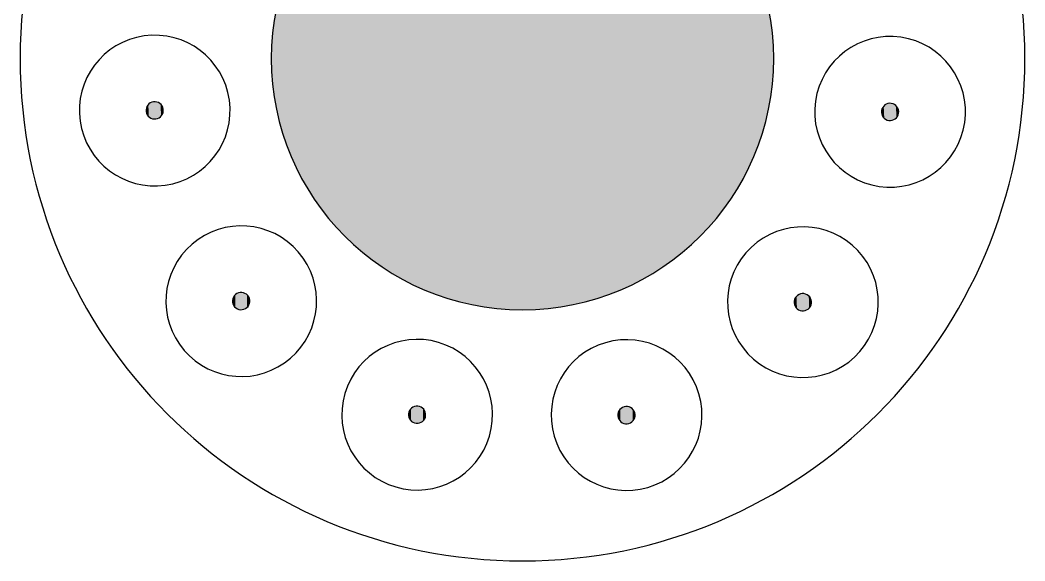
# Model space of a CAD drawing. Extents: x 80.5 to 120.5, y -95 to -55.
# Drawn here: x 80.49 to 120.49, y -95.03 to -73.5 of the extents above; entities that cross this region are included whole.
import ezdxf

# ---------------------------------------------------------------- set-up
doc = ezdxf.new("R2010")
doc.units = 0
doc.layers.add('LAYER_1', color=7, linetype='CONTINUOUS')

# ---------------------------------------------------------------- blocks, each defined once
blk = doc.blocks.new('*U1')
at = {"layer": 'LAYER_1', "color": 250}
for points in [[(99.472, -84.981), (98.479, -65.235), (99.472, -65.084)], [(100.495, -85.032), (99.472, -65.084), (100.495, -65.032)], [(99.472, -84.981), (99.472, -65.084), (100.495, -85.032)], [(100.495, -85.032), (100.495, -65.032), (101.517, -84.981)], [(101.517, -84.981), (100.495, -65.032), (101.517, -65.084)], [(101.517, -84.981), (101.517, -65.084), (102.51, -84.829)], [(102.51, -84.829), (101.517, -65.084), (102.51, -65.235)], [(97.521, -84.583), (96.602, -65.818), (97.521, -65.482)], [(98.479, -84.829), (97.521, -65.482), (98.479, -65.235)], [(97.521, -84.583), (97.521, -65.482), (98.479, -84.829)], [(98.479, -84.829), (98.479, -65.235), (99.472, -84.981)], [(102.51, -84.829), (102.51, -65.235), (103.469, -84.583)], [(103.469, -84.583), (102.51, -65.235), (103.469, -65.482)], [(103.469, -84.583), (103.469, -65.482), (104.387, -84.246)], [(104.387, -84.246), (103.469, -65.482), (104.387, -65.818)], [(96.602, -84.246), (95.728, -66.239), (96.602, -65.818)], [(96.602, -84.246), (96.602, -65.818), (97.521, -84.583)], [(104.387, -84.246), (104.387, -65.818), (105.261, -83.825)], [(105.261, -83.825), (104.387, -65.818), (105.261, -66.239)], [(95.728, -83.825), (94.904, -66.74), (95.728, -66.239)], [(95.728, -83.825), (95.728, -66.239), (96.602, -84.246)], [(105.261, -83.825), (105.261, -66.239), (106.086, -83.324)], [(106.086, -83.324), (105.261, -66.239), (106.086, -66.74)], [(94.904, -83.324), (94.134, -67.316), (94.904, -66.74)], [(94.904, -83.324), (94.904, -66.74), (95.728, -83.825)], [(106.086, -83.324), (106.086, -66.74), (106.856, -82.749)], [(106.856, -82.749), (106.086, -66.74), (106.856, -67.316)], [(94.134, -82.749), (93.424, -67.961), (94.134, -67.316)], [(94.134, -82.749), (94.134, -67.316), (94.904, -83.324)], [(106.856, -82.749), (106.856, -67.316), (107.566, -82.103)], [(107.566, -82.103), (106.856, -67.316), (107.566, -67.961)], [(93.424, -82.103), (92.778, -68.671), (93.424, -67.961)], [(93.424, -82.103), (93.424, -67.961), (94.134, -82.749)], [(107.566, -82.103), (107.566, -67.961), (108.211, -81.393)], [(108.211, -81.393), (107.566, -67.961), (108.211, -68.671)], [(92.778, -81.393), (92.203, -69.441), (92.778, -68.671)], [(92.778, -81.393), (92.778, -68.671), (93.424, -82.103)], [(108.211, -81.393), (108.211, -68.671), (108.787, -80.623)], [(108.787, -80.623), (108.211, -68.671), (108.787, -69.441)], [(92.203, -80.623), (91.702, -70.266), (92.203, -69.441)], [(92.203, -80.623), (92.203, -69.441), (92.778, -81.393)], [(108.787, -80.623), (108.787, -69.441), (109.288, -79.799)], [(109.288, -79.799), (108.787, -69.441), (109.288, -70.266)], [(91.702, -79.799), (91.281, -71.14), (91.702, -70.266)], [(91.702, -79.799), (91.702, -70.266), (92.203, -80.623)], [(109.288, -79.799), (109.288, -70.266), (109.709, -78.925)], [(109.709, -78.925), (109.288, -70.266), (109.709, -71.14)], [(91.281, -78.925), (90.944, -72.059), (91.281, -71.14)], [(91.281, -78.925), (91.281, -71.14), (91.702, -79.799)], [(109.709, -78.925), (109.709, -71.14), (110.045, -78.006)], [(110.045, -78.006), (109.709, -71.14), (110.045, -72.059)], [(90.944, -78.006), (90.698, -73.017), (90.944, -72.059)], [(90.944, -78.006), (90.944, -72.059), (91.281, -78.925)], [(110.045, -78.006), (110.045, -72.059), (110.292, -77.048)], [(110.292, -77.048), (110.045, -72.059), (110.292, -73.017)], [(90.698, -77.048), (90.546, -74.01), (90.698, -73.017)], [(90.698, -77.048), (90.698, -73.017), (90.944, -78.006)], [(110.292, -77.048), (110.292, -73.017), (110.443, -76.055)], [(110.443, -76.055), (110.292, -73.017), (110.443, -74.01)], [(90.546, -76.055), (90.495, -75.032), (90.546, -74.01)], [(90.546, -76.055), (90.546, -74.01), (90.698, -77.048)], [(110.443, -76.055), (110.443, -74.01), (110.495, -75.032)]]:
    blk.add_solid(points, dxfattribs=at)
blk = doc.blocks.new('*U5')
at = {"layer": 'LAYER_1', "color": 250}
for points in [[(114.788, -77.201), (114.785, -77.136), (114.788, -77.104)], [(114.785, -77.173), (114.785, -77.139), (114.785, -77.136)], [(114.785, -77.173), (114.785, -77.136), (114.788, -77.201)], [(114.789, -77.207), (114.788, -77.104), (114.789, -77.1)], [(114.788, -77.201), (114.788, -77.104), (114.789, -77.207)], [(114.795, -77.236), (114.789, -77.1), (114.795, -77.069)], [(114.789, -77.207), (114.789, -77.1), (114.795, -77.236)], [(114.805, -77.269), (114.795, -77.067), (114.805, -77.036)], [(114.795, -77.24), (114.795, -77.069), (114.795, -77.067)], [(114.795, -77.24), (114.795, -77.067), (114.805, -77.269)], [(114.795, -77.236), (114.795, -77.069), (114.795, -77.24)], [(114.818, -77.301), (114.805, -77.034), (114.818, -77.005)], [(114.805, -77.272), (114.805, -77.036), (114.805, -77.034)], [(114.805, -77.272), (114.805, -77.034), (114.818, -77.301)], [(114.805, -77.269), (114.805, -77.036), (114.805, -77.272)], [(114.834, -77.33), (114.818, -77.004), (114.834, -76.975)], [(114.818, -77.302), (114.818, -77.005), (114.818, -77.004)], [(114.818, -77.302), (114.818, -77.004), (114.834, -77.33)], [(114.818, -77.301), (114.818, -77.005), (114.818, -77.302)], [(114.852, -77.358), (114.834, -76.975), (114.852, -76.947)], [(114.834, -77.33), (114.834, -76.975), (114.834, -77.331)], [(114.834, -77.331), (114.834, -76.975), (114.834, -76.975)], [(114.834, -77.331), (114.834, -76.975), (114.852, -77.358)], [(114.852, -77.358), (114.852, -76.947), (114.853, -77.358)], [(114.853, -77.358), (114.852, -76.947), (114.853, -76.947)], [(114.874, -77.384), (114.853, -76.947), (114.874, -76.922)], [(114.853, -77.358), (114.853, -76.947), (114.874, -77.384)], [(114.897, -77.407), (114.874, -76.922), (114.897, -76.899)], [(114.874, -77.384), (114.874, -76.922), (114.874, -77.384)], [(114.874, -77.384), (114.874, -76.922), (114.874, -76.922)], [(114.874, -77.384), (114.874, -76.922), (114.897, -77.407)], [(114.922, -77.428), (114.897, -76.899), (114.922, -76.878)], [(114.897, -77.407), (114.897, -76.899), (114.897, -77.407)], [(114.897, -77.407), (114.897, -76.899), (114.897, -76.899)], [(114.897, -77.407), (114.897, -76.899), (114.922, -77.428)], [(114.922, -77.428), (114.922, -76.878), (114.923, -77.428)], [(114.923, -77.428), (114.922, -76.878), (114.923, -76.878)], [(114.95, -77.447), (114.923, -76.878), (114.95, -76.859)], [(114.923, -77.428), (114.923, -76.878), (114.95, -77.447)], [(114.979, -77.462), (114.95, -76.859), (114.979, -76.843)], [(114.95, -77.447), (114.95, -76.859), (114.95, -77.447)], [(114.95, -77.447), (114.95, -76.859), (114.95, -76.859)], [(114.95, -77.447), (114.95, -76.859), (114.979, -77.462)], [(114.979, -77.462), (114.979, -76.843), (114.98, -77.463)], [(114.98, -77.463), (114.979, -76.843), (114.98, -76.843)], [(115.009, -77.475), (114.98, -76.843), (115.009, -76.83)], [(114.98, -77.463), (114.98, -76.843), (115.009, -77.475)], [(115.009, -77.475), (115.009, -76.83), (115.011, -77.476)], [(115.011, -77.476), (115.009, -76.83), (115.011, -76.83)], [(115.041, -77.485), (115.011, -76.83), (115.041, -76.82)], [(115.011, -77.476), (115.011, -76.83), (115.041, -77.485)], [(115.041, -77.485), (115.041, -76.82), (115.044, -77.486)], [(115.044, -77.486), (115.041, -76.82), (115.044, -76.82)], [(115.074, -77.492), (115.044, -76.82), (115.074, -76.814)], [(115.044, -77.486), (115.044, -76.82), (115.074, -77.492)], [(115.079, -77.493), (115.074, -76.814), (115.079, -76.813)], [(115.074, -77.492), (115.074, -76.814), (115.079, -77.493)], [(115.108, -77.495), (115.079, -76.813), (115.108, -76.81)], [(115.079, -77.493), (115.079, -76.813), (115.108, -77.495)], [(115.108, -77.495), (115.108, -76.81), (115.114, -77.496)], [(115.114, -77.496), (115.108, -76.81), (115.114, -76.81)], [(115.114, -77.496), (115.114, -76.81), (115.142, -77.496)], [(115.142, -77.496), (115.114, -76.81), (115.142, -76.81)], [(115.142, -77.496), (115.142, -76.81), (115.148, -77.496)], [(115.148, -77.496), (115.142, -76.81), (115.148, -76.81)], [(115.148, -77.496), (115.148, -76.81), (115.177, -77.493)], [(115.177, -77.493), (115.148, -76.81), (115.177, -76.813)], [(115.177, -77.493), (115.177, -76.813), (115.182, -77.492)], [(115.182, -77.492), (115.177, -76.813), (115.182, -76.814)], [(115.182, -77.492), (115.182, -76.814), (115.212, -77.486)], [(115.212, -77.486), (115.182, -76.814), (115.212, -76.82)], [(115.212, -77.486), (115.212, -76.82), (115.215, -77.485)], [(115.215, -77.485), (115.212, -76.82), (115.215, -76.821)], [(115.215, -77.485), (115.215, -76.821), (115.245, -77.476)], [(115.245, -77.476), (115.215, -76.821), (115.245, -76.83)], [(115.245, -77.476), (115.245, -76.83), (115.247, -77.475)], [(115.247, -77.475), (115.245, -76.83), (115.247, -76.831)], [(115.247, -77.475), (115.247, -76.831), (115.276, -77.463)], [(115.276, -77.463), (115.247, -76.831), (115.276, -76.843)], [(115.276, -77.463), (115.276, -76.843), (115.277, -77.462)], [(115.277, -77.462), (115.276, -76.843), (115.277, -76.843)], [(115.277, -77.462), (115.277, -76.843), (115.306, -77.447)], [(115.306, -77.447), (115.277, -76.843), (115.306, -76.859)], [(115.306, -77.447), (115.306, -76.859), (115.306, -77.446)], [(115.306, -77.446), (115.306, -76.859), (115.306, -76.859)], [(115.306, -77.446), (115.306, -76.859), (115.333, -77.428)], [(115.333, -77.428), (115.306, -76.859), (115.333, -76.877)], [(115.333, -77.428), (115.333, -76.877), (115.333, -77.428)], [(115.333, -77.428), (115.333, -76.877), (115.333, -76.878)], [(115.333, -77.428), (115.333, -76.878), (115.359, -77.407)], [(115.359, -77.407), (115.333, -76.878), (115.359, -76.898)], [(115.359, -77.407), (115.359, -76.898), (115.359, -77.407)], [(115.359, -77.407), (115.359, -76.898), (115.359, -76.899)], [(115.359, -77.407), (115.359, -76.899), (115.382, -77.384)], [(115.382, -77.384), (115.359, -76.899), (115.382, -76.922)], [(115.382, -77.384), (115.382, -76.922), (115.382, -77.384)], [(115.382, -77.384), (115.382, -76.922), (115.382, -76.922)], [(115.382, -77.384), (115.382, -76.922), (115.403, -77.358)], [(115.403, -77.358), (115.382, -76.922), (115.403, -76.947)], [(115.403, -77.358), (115.403, -76.947), (115.403, -77.358)], [(115.403, -77.358), (115.403, -76.947), (115.403, -76.948)], [(115.403, -77.358), (115.403, -76.948), (115.422, -77.331)], [(115.422, -77.331), (115.403, -76.948), (115.422, -76.975)], [(115.422, -77.331), (115.422, -76.975), (115.422, -77.331)], [(115.422, -77.331), (115.422, -76.975), (115.422, -76.975)], [(115.422, -77.331), (115.422, -76.975), (115.437, -77.302)], [(115.437, -77.302), (115.422, -76.975), (115.437, -77.004)], [(115.437, -77.302), (115.437, -77.004), (115.438, -77.301)], [(115.438, -77.301), (115.437, -77.004), (115.438, -77.005)], [(115.438, -77.301), (115.438, -77.005), (115.45, -77.271)], [(115.45, -77.271), (115.438, -77.005), (115.45, -77.034)], [(115.45, -77.271), (115.45, -77.034), (115.451, -77.27)], [(115.451, -77.27), (115.45, -77.034), (115.451, -77.036)], [(115.451, -77.27), (115.451, -77.036), (115.46, -77.239)], [(115.46, -77.239), (115.451, -77.036), (115.46, -77.066)], [(115.46, -77.239), (115.46, -77.066), (115.461, -77.237)], [(115.461, -77.237), (115.46, -77.066), (115.461, -77.069)], [(115.461, -77.237), (115.461, -77.069), (115.467, -77.205)], [(115.467, -77.205), (115.461, -77.069), (115.467, -77.099)], [(115.467, -77.205), (115.467, -77.099), (115.468, -77.202)], [(115.468, -77.202), (115.467, -77.099), (115.468, -77.105)], [(115.468, -77.202), (115.468, -77.105), (115.471, -77.17)], [(115.471, -77.17), (115.468, -77.105), (115.471, -77.133)], [(115.471, -77.17), (115.471, -77.133), (115.471, -77.167)]]:
    blk.add_solid(points, dxfattribs=at)
blk = doc.blocks.new('*U6')
at = {"layer": 'LAYER_1', "color": 250}
for points in [[(111.566, -85.063), (111.548, -84.405), (111.566, -84.4)], [(111.58, -85.067), (111.566, -84.4), (111.58, -84.397)], [(111.566, -85.063), (111.566, -84.4), (111.58, -85.067)], [(111.598, -85.07), (111.58, -84.397), (111.598, -84.393)], [(111.58, -85.067), (111.58, -84.397), (111.598, -85.07)], [(111.613, -85.072), (111.598, -84.393), (111.613, -84.391)], [(111.598, -85.07), (111.598, -84.393), (111.613, -85.072)], [(111.631, -85.074), (111.613, -84.391), (111.631, -84.389)], [(111.613, -85.072), (111.613, -84.391), (111.631, -85.074)], [(111.631, -85.074), (111.631, -84.389), (111.646, -85.075)], [(111.646, -85.075), (111.631, -84.389), (111.646, -84.389)], [(111.664, -85.075), (111.646, -84.389), (111.664, -84.388)], [(111.646, -85.075), (111.646, -84.389), (111.664, -85.075)], [(111.664, -85.075), (111.664, -84.388), (111.679, -85.074)], [(111.679, -85.074), (111.664, -84.388), (111.679, -84.389)], [(111.679, -85.074), (111.679, -84.389), (111.697, -85.072)], [(111.697, -85.072), (111.679, -84.389), (111.697, -84.391)], [(111.697, -85.072), (111.697, -84.391), (111.712, -85.07)], [(111.712, -85.07), (111.697, -84.391), (111.712, -84.393)], [(111.712, -85.07), (111.712, -84.393), (111.729, -85.066)], [(111.729, -85.066), (111.712, -84.393), (111.729, -84.396)], [(111.729, -85.066), (111.729, -84.396), (111.744, -85.063)], [(111.744, -85.063), (111.729, -84.396), (111.744, -84.4)], [(111.314, -84.77), (111.312, -84.713), (111.314, -84.69)], [(111.312, -84.756), (111.312, -84.723), (111.312, -84.713)], [(111.312, -84.756), (111.312, -84.713), (111.314, -84.77)], [(111.316, -84.788), (111.314, -84.69), (111.316, -84.677)], [(111.314, -84.77), (111.314, -84.69), (111.316, -84.788)], [(111.32, -84.804), (111.316, -84.677), (111.32, -84.657)], [(111.316, -84.788), (111.316, -84.677), (111.32, -84.804)], [(111.323, -84.821), (111.32, -84.657), (111.323, -84.644)], [(111.32, -84.804), (111.32, -84.657), (111.323, -84.821)], [(111.328, -84.837), (111.323, -84.644), (111.328, -84.625)], [(111.323, -84.821), (111.323, -84.644), (111.328, -84.837)], [(111.333, -84.852), (111.328, -84.625), (111.333, -84.612)], [(111.328, -84.837), (111.328, -84.625), (111.333, -84.852)], [(111.34, -84.869), (111.333, -84.612), (111.34, -84.593)], [(111.333, -84.852), (111.333, -84.612), (111.34, -84.869)], [(111.346, -84.883), (111.34, -84.593), (111.346, -84.581)], [(111.34, -84.869), (111.34, -84.593), (111.346, -84.883)], [(111.355, -84.899), (111.346, -84.581), (111.355, -84.563)], [(111.346, -84.883), (111.346, -84.581), (111.355, -84.899)], [(111.363, -84.912), (111.355, -84.563), (111.363, -84.552)], [(111.355, -84.899), (111.355, -84.563), (111.363, -84.912)], [(111.374, -84.929), (111.363, -84.552), (111.374, -84.534)], [(111.363, -84.912), (111.363, -84.552), (111.374, -84.929)], [(111.382, -84.94), (111.374, -84.534), (111.382, -84.524)], [(111.374, -84.929), (111.374, -84.534), (111.382, -84.94)], [(111.396, -84.956), (111.382, -84.524), (111.396, -84.506)], [(111.382, -84.94), (111.382, -84.524), (111.396, -84.956)], [(111.404, -84.966), (111.396, -84.506), (111.404, -84.497)], [(111.396, -84.956), (111.396, -84.506), (111.404, -84.966)], [(111.42, -84.982), (111.404, -84.497), (111.42, -84.481)], [(111.404, -84.966), (111.404, -84.497), (111.42, -84.982)], [(111.43, -84.991), (111.42, -84.481), (111.43, -84.473)], [(111.42, -84.982), (111.42, -84.481), (111.43, -84.991)], [(111.446, -85.004), (111.43, -84.473), (111.446, -84.459)], [(111.43, -84.991), (111.43, -84.473), (111.446, -85.004)], [(111.457, -85.012), (111.446, -84.459), (111.457, -84.451)], [(111.446, -85.004), (111.446, -84.459), (111.457, -85.012)], [(111.474, -85.023), (111.457, -84.451), (111.474, -84.439)], [(111.457, -85.012), (111.457, -84.451), (111.474, -85.023)], [(111.486, -85.031), (111.474, -84.439), (111.486, -84.433)], [(111.474, -85.023), (111.474, -84.439), (111.486, -85.031)], [(111.504, -85.04), (111.486, -84.433), (111.504, -84.423)], [(111.486, -85.031), (111.486, -84.433), (111.504, -85.04)], [(111.517, -85.046), (111.504, -84.423), (111.517, -84.417)], [(111.504, -85.04), (111.504, -84.423), (111.517, -85.046)], [(111.534, -85.053), (111.517, -84.417), (111.534, -84.41)], [(111.517, -85.046), (111.517, -84.417), (111.534, -85.053)], [(111.548, -85.058), (111.534, -84.41), (111.548, -84.405)], [(111.534, -85.053), (111.534, -84.41), (111.548, -85.058)], [(111.548, -85.058), (111.548, -84.405), (111.566, -85.063)], [(111.744, -85.063), (111.744, -84.4), (111.762, -85.058)], [(111.762, -85.058), (111.744, -84.4), (111.762, -84.405)], [(111.762, -85.058), (111.762, -84.405), (111.775, -85.053)], [(111.775, -85.053), (111.762, -84.405), (111.775, -84.41)], [(111.775, -85.053), (111.775, -84.41), (111.793, -85.046)], [(111.793, -85.046), (111.775, -84.41), (111.793, -84.417)], [(111.793, -85.046), (111.793, -84.417), (111.806, -85.04)], [(111.806, -85.04), (111.793, -84.417), (111.806, -84.424)], [(111.806, -85.04), (111.806, -84.424), (111.823, -85.031)], [(111.823, -85.031), (111.806, -84.424), (111.823, -84.432)], [(111.823, -85.031), (111.823, -84.432), (111.835, -85.024)], [(111.835, -85.024), (111.823, -84.432), (111.835, -84.44)], [(111.835, -85.024), (111.835, -84.44), (111.853, -85.012)], [(111.853, -85.012), (111.835, -84.44), (111.853, -84.451)], [(111.853, -85.012), (111.853, -84.451), (111.863, -85.005)], [(111.863, -85.005), (111.853, -84.451), (111.863, -84.459)], [(111.863, -85.005), (111.863, -84.459), (111.88, -84.99)], [(111.88, -84.99), (111.863, -84.459), (111.88, -84.472)], [(111.88, -84.99), (111.88, -84.472), (111.89, -84.982)], [(111.89, -84.982), (111.88, -84.472), (111.89, -84.482)], [(111.89, -84.982), (111.89, -84.482), (111.906, -84.966)], [(111.906, -84.966), (111.89, -84.482), (111.906, -84.497)], [(111.906, -84.966), (111.906, -84.497), (111.914, -84.957)], [(111.914, -84.957), (111.906, -84.497), (111.914, -84.507)], [(111.914, -84.957), (111.914, -84.507), (111.928, -84.939)], [(111.928, -84.939), (111.914, -84.507), (111.928, -84.523)], [(111.928, -84.939), (111.928, -84.523), (111.936, -84.929)], [(111.936, -84.929), (111.928, -84.523), (111.936, -84.535)], [(111.936, -84.929), (111.936, -84.535), (111.947, -84.911)], [(111.947, -84.911), (111.936, -84.535), (111.947, -84.551)], [(111.947, -84.911), (111.947, -84.551), (111.954, -84.9)], [(111.954, -84.9), (111.947, -84.551), (111.954, -84.564)], [(111.954, -84.9), (111.954, -84.564), (111.963, -84.882)], [(111.963, -84.882), (111.954, -84.564), (111.963, -84.58)], [(111.963, -84.882), (111.963, -84.58), (111.969, -84.87)], [(111.969, -84.87), (111.963, -84.58), (111.969, -84.595)], [(111.969, -84.87), (111.969, -84.595), (111.977, -84.851)], [(111.977, -84.851), (111.969, -84.595), (111.977, -84.611)], [(111.977, -84.851), (111.977, -84.611), (111.981, -84.838)], [(111.981, -84.838), (111.977, -84.611), (111.981, -84.626)], [(111.981, -84.838), (111.981, -84.626), (111.987, -84.819)], [(111.987, -84.819), (111.981, -84.626), (111.987, -84.643)], [(111.987, -84.819), (111.987, -84.643), (111.99, -84.806)], [(111.99, -84.806), (111.987, -84.643), (111.99, -84.659)], [(111.99, -84.806), (111.99, -84.659), (111.994, -84.786)], [(111.994, -84.786), (111.99, -84.659), (111.994, -84.675)], [(111.994, -84.786), (111.994, -84.675), (111.996, -84.773)], [(111.996, -84.773), (111.994, -84.675), (111.996, -84.693)], [(111.996, -84.773), (111.996, -84.693), (111.997, -84.75)], [(111.997, -84.75), (111.996, -84.693), (111.997, -84.708)], [(111.997, -84.75), (111.997, -84.708), (111.998, -84.741)]]:
    blk.add_solid(points, dxfattribs=at)
blk = doc.blocks.new('*U7')
at = {"layer": 'LAYER_1', "color": 250}
for points in [[(104.293, -89.263), (104.292, -89.205), (104.293, -89.187)], [(104.296, -89.289), (104.293, -89.187), (104.296, -89.167)], [(104.293, -89.263), (104.293, -89.187), (104.296, -89.289)], [(104.298, -89.298), (104.296, -89.167), (104.298, -89.154)], [(104.296, -89.289), (104.296, -89.167), (104.298, -89.298)], [(104.304, -89.323), (104.298, -89.154), (104.304, -89.132)], [(104.298, -89.298), (104.298, -89.154), (104.304, -89.323)], [(104.307, -89.33), (104.304, -89.132), (104.307, -89.122)], [(104.304, -89.323), (104.304, -89.132), (104.307, -89.33)], [(104.316, -89.356), (104.307, -89.122), (104.316, -89.098)], [(104.307, -89.33), (104.307, -89.122), (104.316, -89.356)], [(104.319, -89.362), (104.316, -89.098), (104.319, -89.091)], [(104.316, -89.356), (104.316, -89.098), (104.319, -89.362)], [(104.33, -89.388), (104.319, -89.091), (104.33, -89.067)], [(104.319, -89.362), (104.319, -89.091), (104.33, -89.388)], [(104.333, -89.392), (104.33, -89.067), (104.333, -89.062)], [(104.33, -89.388), (104.33, -89.067), (104.333, -89.392)], [(104.348, -89.417), (104.333, -89.062), (104.348, -89.038)], [(104.333, -89.392), (104.333, -89.062), (104.348, -89.417)], [(104.35, -89.42), (104.348, -89.038), (104.35, -89.034)], [(104.348, -89.417), (104.348, -89.038), (104.35, -89.42)], [(104.368, -89.444), (104.35, -89.034), (104.368, -89.01)], [(104.35, -89.42), (104.35, -89.034), (104.368, -89.444)], [(104.37, -89.446), (104.368, -89.01), (104.37, -89.007)], [(104.368, -89.444), (104.368, -89.01), (104.37, -89.446)], [(104.39, -89.469), (104.37, -89.007), (104.39, -88.985)], [(104.37, -89.446), (104.37, -89.007), (104.39, -89.469)], [(104.392, -89.471), (104.39, -88.985), (104.392, -88.983)], [(104.39, -89.469), (104.39, -88.985), (104.392, -89.471)], [(104.414, -89.491), (104.392, -88.983), (104.414, -88.963)], [(104.392, -89.471), (104.392, -88.983), (104.414, -89.491)], [(104.417, -89.493), (104.414, -88.963), (104.417, -88.961)], [(104.414, -89.491), (104.414, -88.963), (104.417, -89.493)], [(104.441, -89.511), (104.417, -88.961), (104.441, -88.943)], [(104.417, -89.493), (104.417, -88.961), (104.441, -89.511)], [(104.444, -89.513), (104.441, -88.943), (104.444, -88.941)], [(104.441, -89.511), (104.441, -88.943), (104.444, -89.513)], [(104.469, -89.528), (104.444, -88.941), (104.469, -88.926)], [(104.444, -89.513), (104.444, -88.941), (104.469, -89.528)], [(104.473, -89.53), (104.469, -88.926), (104.473, -88.923)], [(104.469, -89.528), (104.469, -88.926), (104.473, -89.53)], [(104.499, -89.543), (104.473, -88.923), (104.499, -88.912)], [(104.473, -89.53), (104.473, -88.923), (104.499, -89.543)], [(104.505, -89.545), (104.499, -88.912), (104.505, -88.909)], [(104.499, -89.543), (104.499, -88.912), (104.505, -89.545)], [(104.53, -89.554), (104.505, -88.909), (104.53, -88.9)], [(104.505, -89.545), (104.505, -88.909), (104.53, -89.554)], [(104.538, -89.556), (104.53, -88.9), (104.538, -88.897)], [(104.53, -89.554), (104.53, -88.9), (104.538, -89.556)], [(104.562, -89.563), (104.538, -88.897), (104.562, -88.892)], [(104.538, -89.556), (104.538, -88.897), (104.562, -89.563)], [(104.572, -89.564), (104.562, -88.892), (104.572, -88.889)], [(104.562, -89.563), (104.562, -88.892), (104.572, -89.564)], [(104.594, -89.568), (104.572, -88.889), (104.594, -88.886)], [(104.572, -89.564), (104.572, -88.889), (104.594, -89.568)], [(104.606, -89.569), (104.594, -88.886), (104.606, -88.885)], [(104.594, -89.568), (104.594, -88.886), (104.606, -89.569)], [(104.628, -89.57), (104.606, -88.885), (104.628, -88.884)], [(104.606, -89.569), (104.606, -88.885), (104.628, -89.57)], [(104.64, -89.57), (104.628, -88.884), (104.64, -88.883)], [(104.628, -89.57), (104.628, -88.884), (104.64, -89.57)], [(104.64, -89.57), (104.64, -88.883), (104.662, -89.569)], [(104.662, -89.569), (104.64, -88.883), (104.662, -88.885)], [(104.662, -89.569), (104.662, -88.885), (104.674, -89.568)], [(104.674, -89.568), (104.662, -88.885), (104.674, -88.886)], [(104.674, -89.568), (104.674, -88.886), (104.696, -89.565)], [(104.696, -89.565), (104.674, -88.886), (104.696, -88.889)], [(104.696, -89.565), (104.696, -88.889), (104.707, -89.562)], [(104.707, -89.562), (104.696, -88.889), (104.707, -88.891)], [(104.707, -89.562), (104.707, -88.891), (104.73, -89.557)], [(104.73, -89.557), (104.707, -88.891), (104.73, -88.897)], [(104.73, -89.557), (104.73, -88.897), (104.739, -89.554)], [(104.739, -89.554), (104.73, -88.897), (104.739, -88.9)], [(104.739, -89.554), (104.739, -88.9), (104.764, -89.545)], [(104.764, -89.545), (104.739, -88.9), (104.764, -88.909)], [(104.764, -89.545), (104.764, -88.909), (104.77, -89.542)], [(104.77, -89.542), (104.764, -88.909), (104.77, -88.911)], [(104.77, -89.542), (104.77, -88.911), (104.795, -89.531)], [(104.795, -89.531), (104.77, -88.911), (104.795, -88.924)], [(104.795, -89.531), (104.795, -88.924), (104.799, -89.528)], [(104.799, -89.528), (104.795, -88.924), (104.799, -88.926)], [(104.799, -89.528), (104.799, -88.926), (104.824, -89.513)], [(104.824, -89.513), (104.799, -88.926), (104.824, -88.941)], [(104.824, -89.513), (104.824, -88.941), (104.827, -89.511)], [(104.827, -89.511), (104.824, -88.941), (104.827, -88.943)], [(104.827, -89.511), (104.827, -88.943), (104.851, -89.493)], [(104.851, -89.493), (104.827, -88.943), (104.851, -88.961)], [(104.851, -89.493), (104.851, -88.961), (104.854, -89.491)], [(104.854, -89.491), (104.851, -88.961), (104.854, -88.963)], [(104.854, -89.491), (104.854, -88.963), (104.876, -89.471)], [(104.876, -89.471), (104.854, -88.963), (104.876, -88.983)], [(104.876, -89.471), (104.876, -88.983), (104.878, -89.468)], [(104.878, -89.468), (104.876, -88.983), (104.878, -88.985)], [(104.878, -89.468), (104.878, -88.985), (104.898, -89.447)], [(104.898, -89.447), (104.878, -88.985), (104.898, -89.007)], [(104.898, -89.447), (104.898, -89.007), (104.901, -89.444)], [(104.901, -89.444), (104.898, -89.007), (104.901, -89.01)], [(104.901, -89.444), (104.901, -89.01), (104.918, -89.42)], [(104.918, -89.42), (104.901, -89.01), (104.918, -89.034)], [(104.918, -89.42), (104.918, -89.034), (104.92, -89.416)], [(104.92, -89.416), (104.918, -89.034), (104.92, -89.037)], [(104.92, -89.416), (104.92, -89.037), (104.935, -89.392)], [(104.935, -89.392), (104.92, -89.037), (104.935, -89.062)], [(104.935, -89.392), (104.935, -89.062), (104.938, -89.387)], [(104.938, -89.387), (104.935, -89.062), (104.938, -89.066)], [(104.938, -89.387), (104.938, -89.066), (104.95, -89.362)], [(104.95, -89.362), (104.938, -89.066), (104.95, -89.092)], [(104.95, -89.362), (104.95, -89.092), (104.952, -89.356)], [(104.952, -89.356), (104.95, -89.092), (104.952, -89.098)], [(104.952, -89.356), (104.952, -89.098), (104.961, -89.332)], [(104.961, -89.332), (104.952, -89.098), (104.961, -89.123)], [(104.961, -89.332), (104.961, -89.123), (104.964, -89.322)], [(104.964, -89.322), (104.961, -89.123), (104.964, -89.131)], [(104.964, -89.322), (104.964, -89.131), (104.97, -89.3)], [(104.97, -89.3), (104.964, -89.131), (104.97, -89.156)], [(104.97, -89.3), (104.97, -89.156), (104.972, -89.287)], [(104.972, -89.287), (104.97, -89.156), (104.972, -89.165)], [(104.972, -89.287), (104.972, -89.165), (104.975, -89.267)], [(104.975, -89.267), (104.972, -89.165), (104.975, -89.19)], [(104.975, -89.267), (104.975, -89.19), (104.977, -89.249)], [(104.977, -89.249), (104.975, -89.19), (104.977, -89.199)], [(104.977, -89.249), (104.977, -89.199), (104.978, -89.233)], [(104.292, -89.255), (104.291, -89.221), (104.292, -89.205)], [(104.292, -89.255), (104.292, -89.205), (104.293, -89.263)]]:
    blk.add_solid(points, dxfattribs=at)
blk = doc.blocks.new('*U8')
at = {"layer": 'LAYER_1', "color": 250}
for points in [[(95.955, -89.234), (95.954, -89.215), (95.955, -89.181)], [(95.956, -89.248), (95.955, -89.181), (95.956, -89.174)], [(95.955, -89.234), (95.955, -89.181), (95.956, -89.248)], [(95.96, -89.272), (95.956, -89.174), (95.96, -89.147)], [(95.956, -89.248), (95.956, -89.174), (95.96, -89.272)], [(95.961, -89.281), (95.96, -89.147), (95.961, -89.14)], [(95.96, -89.272), (95.96, -89.147), (95.961, -89.281)], [(95.968, -89.307), (95.961, -89.14), (95.968, -89.112)], [(95.961, -89.281), (95.961, -89.14), (95.968, -89.307)], [(95.97, -89.313), (95.968, -89.112), (95.97, -89.107)], [(95.968, -89.307), (95.968, -89.112), (95.97, -89.313)], [(95.98, -89.34), (95.97, -89.107), (95.98, -89.079)], [(95.97, -89.313), (95.97, -89.107), (95.98, -89.34)], [(95.981, -89.344), (95.98, -89.079), (95.981, -89.076)], [(95.98, -89.34), (95.98, -89.079), (95.981, -89.344)], [(95.995, -89.371), (95.981, -89.076), (95.995, -89.048)], [(95.981, -89.344), (95.981, -89.076), (95.995, -89.371)], [(95.996, -89.374), (95.995, -89.048), (95.996, -89.046)], [(95.995, -89.371), (95.995, -89.048), (95.996, -89.374)], [(96.012, -89.401), (95.996, -89.046), (96.012, -89.019)], [(95.996, -89.374), (95.996, -89.046), (96.012, -89.401)], [(96.013, -89.402), (96.012, -89.019), (96.013, -89.018)], [(96.012, -89.401), (96.012, -89.019), (96.013, -89.402)], [(96.032, -89.428), (96.013, -89.018), (96.032, -88.992)], [(96.013, -89.402), (96.013, -89.018), (96.032, -89.428)], [(96.033, -89.429), (96.032, -88.992), (96.033, -88.991)], [(96.032, -89.428), (96.032, -88.992), (96.033, -89.429)], [(96.054, -89.453), (96.033, -88.991), (96.054, -88.967)], [(96.033, -89.429), (96.033, -88.991), (96.054, -89.453)], [(96.054, -89.453), (96.054, -88.967), (96.055, -89.453)], [(96.055, -89.453), (96.054, -88.967), (96.055, -88.967)], [(96.079, -89.475), (96.055, -88.967), (96.079, -88.945)], [(96.055, -89.453), (96.055, -88.967), (96.079, -89.475)], [(96.079, -89.475), (96.079, -88.945), (96.08, -89.475)], [(96.08, -89.475), (96.079, -88.945), (96.08, -88.945)], [(96.105, -89.495), (96.08, -88.945), (96.105, -88.925)], [(96.08, -89.475), (96.08, -88.945), (96.105, -89.495)], [(96.105, -89.495), (96.105, -88.925), (96.107, -89.495)], [(96.107, -89.495), (96.105, -88.925), (96.107, -88.925)], [(96.134, -89.512), (96.107, -88.925), (96.134, -88.908)], [(96.107, -89.495), (96.107, -88.925), (96.134, -89.512)], [(96.136, -89.513), (96.134, -88.908), (96.136, -88.907)], [(96.134, -89.512), (96.134, -88.908), (96.136, -89.513)], [(96.163, -89.526), (96.136, -88.907), (96.163, -88.894)], [(96.136, -89.513), (96.136, -88.907), (96.163, -89.526)], [(96.167, -89.528), (96.163, -88.894), (96.167, -88.892)], [(96.163, -89.526), (96.163, -88.894), (96.167, -89.528)], [(96.194, -89.537), (96.167, -88.892), (96.194, -88.882)], [(96.167, -89.528), (96.167, -88.892), (96.194, -89.537)], [(96.2, -89.539), (96.194, -88.882), (96.2, -88.881)], [(96.194, -89.537), (96.194, -88.882), (96.2, -89.539)], [(96.226, -89.546), (96.2, -88.881), (96.226, -88.874)], [(96.2, -89.539), (96.2, -88.881), (96.226, -89.546)], [(96.234, -89.548), (96.226, -88.874), (96.234, -88.873)], [(96.226, -89.546), (96.226, -88.874), (96.234, -89.548)], [(96.259, -89.551), (96.234, -88.873), (96.259, -88.869)], [(96.234, -89.548), (96.234, -88.873), (96.259, -89.551)], [(96.268, -89.552), (96.259, -88.869), (96.268, -88.868)], [(96.259, -89.551), (96.259, -88.869), (96.268, -89.552)], [(96.293, -89.553), (96.268, -88.868), (96.293, -88.866)], [(96.268, -89.552), (96.268, -88.868), (96.293, -89.553)], [(96.293, -89.553), (96.293, -88.866), (96.302, -89.553)], [(96.302, -89.553), (96.293, -88.866), (96.302, -88.867)], [(96.302, -89.553), (96.302, -88.867), (96.327, -89.552)], [(96.327, -89.552), (96.302, -88.867), (96.327, -88.868)], [(96.327, -89.552), (96.327, -88.868), (96.336, -89.551)], [(96.336, -89.551), (96.327, -88.868), (96.336, -88.869)], [(96.336, -89.551), (96.336, -88.869), (96.361, -89.547)], [(96.361, -89.547), (96.336, -88.869), (96.361, -88.872)], [(96.361, -89.547), (96.361, -88.872), (96.369, -89.546)], [(96.369, -89.546), (96.361, -88.872), (96.369, -88.874)], [(96.369, -89.546), (96.369, -88.874), (96.395, -89.539)], [(96.395, -89.539), (96.369, -88.874), (96.395, -88.881)], [(96.395, -89.539), (96.395, -88.881), (96.401, -89.538)], [(96.401, -89.538), (96.395, -88.881), (96.401, -88.883)], [(96.401, -89.538), (96.401, -88.883), (96.428, -89.527)], [(96.428, -89.527), (96.401, -88.883), (96.428, -88.892)], [(96.428, -89.527), (96.428, -88.892), (96.432, -89.526)], [(96.432, -89.526), (96.428, -88.892), (96.432, -88.894)], [(96.432, -89.526), (96.432, -88.894), (96.459, -89.513)], [(96.459, -89.513), (96.432, -88.894), (96.459, -88.907)], [(96.459, -89.513), (96.459, -88.907), (96.461, -89.512)], [(96.461, -89.512), (96.459, -88.907), (96.461, -88.908)], [(96.461, -89.512), (96.461, -88.908), (96.489, -89.495)], [(96.489, -89.495), (96.461, -88.908), (96.489, -88.924)], [(96.489, -89.495), (96.489, -88.924), (96.49, -89.495)], [(96.49, -89.495), (96.489, -88.924), (96.49, -88.925)], [(96.49, -89.495), (96.49, -88.925), (96.516, -89.475)], [(96.516, -89.475), (96.49, -88.925), (96.516, -88.944)], [(96.516, -89.475), (96.516, -88.944), (96.516, -89.475)], [(96.516, -89.475), (96.516, -88.944), (96.516, -88.945)], [(96.516, -89.475), (96.516, -88.945), (96.54, -89.453)], [(96.54, -89.453), (96.516, -88.945), (96.54, -88.967)], [(96.54, -89.453), (96.54, -88.967), (96.541, -89.453)], [(96.541, -89.453), (96.54, -88.967), (96.541, -88.967)], [(96.541, -89.453), (96.541, -88.967), (96.563, -89.429)], [(96.563, -89.429), (96.541, -88.967), (96.563, -88.991)], [(96.563, -89.429), (96.563, -88.991), (96.563, -89.428)], [(96.563, -89.428), (96.563, -88.991), (96.563, -88.992)], [(96.563, -89.428), (96.563, -88.992), (96.582, -89.402)], [(96.582, -89.402), (96.563, -88.992), (96.582, -89.018)], [(96.582, -89.402), (96.582, -89.018), (96.583, -89.401)], [(96.583, -89.401), (96.582, -89.018), (96.583, -89.019)], [(96.583, -89.401), (96.583, -89.019), (96.599, -89.374)], [(96.599, -89.374), (96.583, -89.019), (96.599, -89.046)], [(96.599, -89.374), (96.599, -89.046), (96.601, -89.372)], [(96.601, -89.372), (96.599, -89.046), (96.601, -89.048)], [(96.601, -89.372), (96.601, -89.048), (96.614, -89.344)], [(96.614, -89.344), (96.601, -89.048), (96.614, -89.076)], [(96.614, -89.344), (96.614, -89.076), (96.615, -89.341)], [(96.615, -89.341), (96.614, -89.076), (96.615, -89.08)], [(96.615, -89.341), (96.615, -89.08), (96.625, -89.312)], [(96.625, -89.312), (96.615, -89.08), (96.625, -89.107)], [(96.625, -89.312), (96.625, -89.107), (96.627, -89.307)], [(96.627, -89.307), (96.625, -89.107), (96.627, -89.113)], [(96.627, -89.307), (96.627, -89.113), (96.634, -89.28)], [(96.634, -89.28), (96.627, -89.113), (96.634, -89.139)], [(96.634, -89.28), (96.634, -89.139), (96.635, -89.273)], [(96.635, -89.273), (96.634, -89.139), (96.635, -89.148)], [(96.635, -89.273), (96.635, -89.148), (96.639, -89.246)], [(96.639, -89.246), (96.635, -89.148), (96.639, -89.172)], [(96.639, -89.246), (96.639, -89.172), (96.64, -89.239)], [(96.64, -89.239), (96.639, -89.172), (96.64, -89.186)], [(96.64, -89.239), (96.64, -89.186), (96.641, -89.205)]]:
    blk.add_solid(points, dxfattribs=at)
blk = doc.blocks.new('*U9')
at = {"layer": 'LAYER_1', "color": 250}
for points in [[(89.113, -84.977), (89.099, -84.404), (89.113, -84.395)], [(89.128, -84.986), (89.113, -84.395), (89.128, -84.386)], [(89.113, -84.977), (89.113, -84.395), (89.128, -84.986)], [(89.143, -84.994), (89.128, -84.386), (89.143, -84.378)], [(89.128, -84.986), (89.128, -84.386), (89.143, -84.994)], [(89.158, -85.001), (89.143, -84.378), (89.158, -84.371)], [(89.143, -84.994), (89.143, -84.378), (89.158, -85.001)], [(89.173, -85.007), (89.158, -84.371), (89.173, -84.365)], [(89.158, -85.001), (89.158, -84.371), (89.173, -85.007)], [(89.19, -85.012), (89.173, -84.365), (89.19, -84.359)], [(89.173, -85.007), (89.173, -84.365), (89.19, -85.012)], [(89.205, -85.017), (89.19, -84.359), (89.205, -84.355)], [(89.19, -85.012), (89.19, -84.359), (89.205, -85.017)], [(89.222, -85.021), (89.205, -84.355), (89.222, -84.35)], [(89.205, -85.017), (89.205, -84.355), (89.222, -85.021)], [(89.237, -85.024), (89.222, -84.35), (89.237, -84.348)], [(89.222, -85.021), (89.222, -84.35), (89.237, -85.024)], [(89.255, -85.027), (89.237, -84.348), (89.255, -84.345)], [(89.237, -85.024), (89.237, -84.348), (89.255, -85.027)], [(89.27, -85.028), (89.255, -84.345), (89.27, -84.344)], [(89.255, -85.027), (89.255, -84.345), (89.27, -85.028)], [(89.288, -85.029), (89.27, -84.344), (89.288, -84.343)], [(89.27, -85.028), (89.27, -84.344), (89.288, -85.029)], [(89.288, -85.029), (89.288, -84.343), (89.303, -85.029)], [(89.303, -85.029), (89.288, -84.343), (89.303, -84.343)], [(89.303, -85.029), (89.303, -84.343), (89.321, -85.028)], [(89.321, -85.028), (89.303, -84.343), (89.321, -84.343)], [(89.321, -85.028), (89.321, -84.343), (89.336, -85.027)], [(89.336, -85.027), (89.321, -84.343), (89.336, -84.345)], [(89.336, -85.027), (89.336, -84.345), (89.353, -85.024)], [(89.353, -85.024), (89.336, -84.345), (89.353, -84.347)], [(89.353, -85.024), (89.353, -84.347), (89.368, -85.022)], [(89.368, -85.022), (89.353, -84.347), (89.368, -84.351)], [(89.368, -85.022), (89.368, -84.351), (89.386, -85.017)], [(89.386, -85.017), (89.368, -84.351), (89.386, -84.354)], [(89.386, -85.017), (89.386, -84.354), (89.401, -85.013)], [(89.401, -85.013), (89.386, -84.354), (89.401, -84.359)], [(89.401, -85.013), (89.401, -84.359), (89.417, -85.007)], [(89.417, -85.007), (89.401, -84.359), (89.417, -84.365)], [(89.417, -85.007), (89.417, -84.365), (89.432, -85.001)], [(89.432, -85.001), (89.417, -84.365), (89.432, -84.371)], [(89.432, -85.001), (89.432, -84.371), (89.448, -84.993)], [(89.448, -84.993), (89.432, -84.371), (89.448, -84.378)], [(89.448, -84.993), (89.448, -84.378), (89.463, -84.986)], [(89.463, -84.986), (89.448, -84.378), (89.463, -84.386)], [(89.463, -84.986), (89.463, -84.386), (89.477, -84.977)], [(89.477, -84.977), (89.463, -84.386), (89.477, -84.394)], [(89.477, -84.977), (89.477, -84.394), (89.492, -84.968)], [(89.492, -84.968), (89.477, -84.394), (89.492, -84.405)], [(88.953, -84.706), (88.952, -84.693), (88.953, -84.661)], [(88.954, -84.726), (88.953, -84.661), (88.954, -84.649)], [(88.953, -84.706), (88.953, -84.661), (88.954, -84.726)], [(88.957, -84.742), (88.954, -84.649), (88.957, -84.628)], [(88.954, -84.726), (88.954, -84.649), (88.957, -84.742)], [(88.96, -84.759), (88.957, -84.628), (88.96, -84.615)], [(88.957, -84.742), (88.957, -84.628), (88.96, -84.759)], [(88.964, -84.775), (88.96, -84.615), (88.964, -84.596)], [(88.96, -84.759), (88.96, -84.615), (88.964, -84.775)], [(88.968, -84.791), (88.964, -84.596), (88.968, -84.582)], [(88.964, -84.775), (88.964, -84.596), (88.968, -84.791)], [(88.974, -84.807), (88.968, -84.582), (88.974, -84.564)], [(88.968, -84.791), (88.968, -84.582), (88.974, -84.807)], [(88.98, -84.823), (88.974, -84.564), (88.98, -84.55)], [(88.974, -84.807), (88.974, -84.564), (88.98, -84.823)], [(88.987, -84.837), (88.98, -84.55), (88.987, -84.533)], [(88.98, -84.823), (88.98, -84.55), (88.987, -84.837)], [(88.995, -84.853), (88.987, -84.533), (88.995, -84.519)], [(88.987, -84.837), (88.987, -84.533), (88.995, -84.853)], [(89.004, -84.867), (88.995, -84.519), (89.004, -84.504)], [(88.995, -84.853), (88.995, -84.519), (89.004, -84.867)], [(89.014, -84.882), (89.004, -84.504), (89.014, -84.49)], [(89.004, -84.867), (89.004, -84.504), (89.014, -84.882)], [(89.023, -84.895), (89.014, -84.49), (89.023, -84.476)], [(89.014, -84.882), (89.014, -84.49), (89.023, -84.895)], [(89.035, -84.91), (89.023, -84.476), (89.035, -84.462)], [(89.023, -84.895), (89.023, -84.476), (89.035, -84.91)], [(89.046, -84.921), (89.035, -84.462), (89.046, -84.45)], [(89.035, -84.91), (89.035, -84.462), (89.046, -84.921)], [(89.059, -84.936), (89.046, -84.45), (89.059, -84.437)], [(89.046, -84.921), (89.046, -84.45), (89.059, -84.936)], [(89.071, -84.946), (89.059, -84.437), (89.071, -84.426)], [(89.059, -84.936), (89.059, -84.437), (89.071, -84.946)], [(89.086, -84.958), (89.071, -84.426), (89.086, -84.414)], [(89.071, -84.946), (89.071, -84.426), (89.086, -84.958)], [(89.099, -84.967), (89.086, -84.414), (89.099, -84.404)], [(89.086, -84.958), (89.086, -84.414), (89.099, -84.967)], [(89.099, -84.967), (89.099, -84.404), (89.113, -84.977)], [(89.492, -84.968), (89.492, -84.405), (89.505, -84.957)], [(89.505, -84.957), (89.492, -84.405), (89.505, -84.414)], [(89.505, -84.957), (89.505, -84.414), (89.52, -84.946)], [(89.52, -84.946), (89.505, -84.414), (89.52, -84.426)], [(89.52, -84.946), (89.52, -84.426), (89.531, -84.935)], [(89.531, -84.935), (89.52, -84.426), (89.531, -84.436)], [(89.531, -84.935), (89.531, -84.436), (89.545, -84.922)], [(89.545, -84.922), (89.531, -84.436), (89.545, -84.451)], [(89.545, -84.922), (89.545, -84.451), (89.555, -84.91)], [(89.555, -84.91), (89.545, -84.451), (89.555, -84.462)], [(89.555, -84.91), (89.555, -84.462), (89.567, -84.896)], [(89.567, -84.896), (89.555, -84.462), (89.567, -84.477)], [(89.567, -84.896), (89.567, -84.477), (89.577, -84.882)], [(89.577, -84.882), (89.567, -84.477), (89.577, -84.489)], [(89.577, -84.882), (89.577, -84.489), (89.587, -84.868)], [(89.587, -84.868), (89.577, -84.489), (89.587, -84.505)], [(89.587, -84.868), (89.587, -84.505), (89.595, -84.852)], [(89.595, -84.852), (89.587, -84.505), (89.595, -84.519)], [(89.595, -84.852), (89.595, -84.519), (89.603, -84.838)], [(89.603, -84.838), (89.595, -84.519), (89.603, -84.534)], [(89.603, -84.838), (89.603, -84.534), (89.61, -84.822)], [(89.61, -84.822), (89.603, -84.534), (89.61, -84.549)], [(89.61, -84.822), (89.61, -84.549), (89.616, -84.808)], [(89.616, -84.808), (89.61, -84.549), (89.616, -84.565)], [(89.616, -84.808), (89.616, -84.565), (89.622, -84.79)], [(89.622, -84.79), (89.616, -84.565), (89.622, -84.581)], [(89.622, -84.79), (89.622, -84.581), (89.627, -84.776)], [(89.627, -84.776), (89.622, -84.581), (89.627, -84.597)], [(89.627, -84.776), (89.627, -84.597), (89.631, -84.757)], [(89.631, -84.757), (89.627, -84.597), (89.631, -84.613)], [(89.631, -84.757), (89.631, -84.613), (89.634, -84.744)], [(89.634, -84.744), (89.631, -84.613), (89.634, -84.63)], [(89.634, -84.744), (89.634, -84.63), (89.636, -84.723)], [(89.636, -84.723), (89.634, -84.63), (89.636, -84.645)], [(89.636, -84.723), (89.636, -84.645), (89.638, -84.711)], [(89.638, -84.711), (89.636, -84.645), (89.638, -84.666)], [(89.638, -84.711), (89.638, -84.666), (89.639, -84.678)]]:
    blk.add_solid(points, dxfattribs=at)
blk = doc.blocks.new('*U10')
at = {"layer": 'LAYER_1', "color": 250}
for points in [[(85.677, -77.388), (85.674, -76.8), (85.677, -76.798)], [(85.703, -77.402), (85.677, -76.798), (85.703, -76.784)], [(85.677, -77.388), (85.677, -76.798), (85.703, -77.402)], [(85.706, -77.403), (85.703, -76.784), (85.706, -76.782)], [(85.703, -77.402), (85.703, -76.784), (85.706, -77.403)], [(85.733, -77.415), (85.706, -76.782), (85.733, -76.771)], [(85.706, -77.403), (85.706, -76.782), (85.733, -77.415)], [(85.738, -77.416), (85.733, -76.771), (85.738, -76.769)], [(85.733, -77.415), (85.733, -76.771), (85.738, -77.416)], [(85.765, -77.425), (85.738, -76.769), (85.765, -76.761)], [(85.738, -77.416), (85.738, -76.769), (85.765, -77.425)], [(85.771, -77.426), (85.765, -76.761), (85.771, -76.76)], [(85.765, -77.425), (85.765, -76.761), (85.771, -77.426)], [(85.798, -77.432), (85.771, -76.76), (85.798, -76.754)], [(85.771, -77.426), (85.771, -76.76), (85.798, -77.432)], [(85.805, -77.433), (85.798, -76.754), (85.805, -76.753)], [(85.798, -77.432), (85.798, -76.754), (85.805, -77.433)], [(85.832, -77.436), (85.805, -76.753), (85.832, -76.751)], [(85.805, -77.433), (85.805, -76.753), (85.832, -77.436)], [(85.84, -77.436), (85.832, -76.751), (85.84, -76.75)], [(85.832, -77.436), (85.832, -76.751), (85.84, -77.436)], [(85.84, -77.436), (85.84, -76.75), (85.866, -77.436)], [(85.866, -77.436), (85.84, -76.75), (85.866, -76.75)], [(85.866, -77.436), (85.866, -76.75), (85.875, -77.436)], [(85.875, -77.436), (85.866, -76.75), (85.875, -76.75)], [(85.875, -77.436), (85.875, -76.75), (85.901, -77.433)], [(85.901, -77.433), (85.875, -76.75), (85.901, -76.753)], [(85.901, -77.433), (85.901, -76.753), (85.909, -77.432)], [(85.909, -77.432), (85.901, -76.753), (85.909, -76.754)], [(85.909, -77.432), (85.909, -76.754), (85.936, -77.427)], [(85.936, -77.427), (85.909, -76.754), (85.936, -76.76)], [(85.936, -77.427), (85.936, -76.76), (85.942, -77.425)], [(85.942, -77.425), (85.936, -76.76), (85.942, -76.761)], [(85.942, -77.425), (85.942, -76.761), (85.969, -77.417)], [(85.969, -77.417), (85.942, -76.761), (85.969, -76.77)], [(85.969, -77.417), (85.969, -76.77), (85.973, -77.415)], [(85.973, -77.415), (85.969, -76.77), (85.973, -76.771)], [(85.973, -77.415), (85.973, -76.771), (86, -77.404)], [(86, -77.404), (85.973, -76.771), (86, -76.783)], [(86, -77.404), (86, -76.783), (86.004, -77.402)], [(86.004, -77.402), (86, -76.783), (86.004, -76.784)], [(86.004, -77.402), (86.004, -76.784), (86.03, -77.388)], [(86.03, -77.388), (86.004, -76.784), (86.03, -76.799)], [(86.03, -77.388), (86.03, -76.799), (86.033, -77.386)], [(86.033, -77.386), (86.03, -76.799), (86.033, -76.8)], [(85.513, -77.141), (85.51, -77.071), (85.513, -77.047)], [(85.51, -77.11), (85.51, -77.106), (85.51, -77.071)], [(85.51, -77.11), (85.51, -77.071), (85.513, -77.141)], [(85.514, -77.146), (85.513, -77.047), (85.514, -77.038)], [(85.513, -77.141), (85.513, -77.047), (85.514, -77.146)], [(85.52, -77.175), (85.514, -77.038), (85.52, -77.012)], [(85.514, -77.146), (85.514, -77.038), (85.52, -77.175)], [(85.521, -77.18), (85.52, -77.012), (85.521, -77.005)], [(85.52, -77.175), (85.52, -77.012), (85.521, -77.18)], [(85.53, -77.208), (85.521, -77.005), (85.53, -76.978)], [(85.521, -77.18), (85.521, -77.005), (85.53, -77.208)], [(85.531, -77.213), (85.53, -76.978), (85.531, -76.973)], [(85.53, -77.208), (85.53, -76.978), (85.531, -77.213)], [(85.543, -77.24), (85.531, -76.973), (85.543, -76.947)], [(85.531, -77.213), (85.531, -76.973), (85.543, -77.24)], [(85.544, -77.243), (85.543, -76.947), (85.544, -76.943)], [(85.543, -77.24), (85.543, -76.947), (85.544, -77.243)], [(85.558, -77.27), (85.544, -76.943), (85.558, -76.917)], [(85.544, -77.243), (85.544, -76.943), (85.558, -77.27)], [(85.56, -77.272), (85.558, -76.917), (85.56, -76.914)], [(85.558, -77.27), (85.558, -76.917), (85.56, -77.272)], [(85.577, -77.297), (85.56, -76.914), (85.577, -76.889)], [(85.56, -77.272), (85.56, -76.914), (85.577, -77.297)], [(85.579, -77.3), (85.577, -76.889), (85.579, -76.886)], [(85.577, -77.297), (85.577, -76.889), (85.579, -77.3)], [(85.598, -77.323), (85.579, -76.886), (85.598, -76.863)], [(85.579, -77.3), (85.579, -76.886), (85.598, -77.323)], [(85.6, -77.325), (85.598, -76.863), (85.6, -76.861)], [(85.598, -77.323), (85.598, -76.863), (85.6, -77.325)], [(85.621, -77.346), (85.6, -76.861), (85.621, -76.84)], [(85.6, -77.325), (85.6, -76.861), (85.621, -77.346)], [(85.623, -77.348), (85.621, -76.84), (85.623, -76.838)], [(85.621, -77.346), (85.621, -76.84), (85.623, -77.348)], [(85.647, -77.367), (85.623, -76.838), (85.647, -76.819)], [(85.623, -77.348), (85.623, -76.838), (85.647, -77.367)], [(85.649, -77.369), (85.647, -76.819), (85.649, -76.817)], [(85.647, -77.367), (85.647, -76.819), (85.649, -77.369)], [(85.674, -77.386), (85.649, -76.817), (85.674, -76.8)], [(85.649, -77.369), (85.649, -76.817), (85.674, -77.386)], [(85.674, -77.386), (85.674, -76.8), (85.677, -77.388)], [(86.033, -77.386), (86.033, -76.8), (86.057, -77.369)], [(86.057, -77.369), (86.033, -76.8), (86.057, -76.817)], [(86.057, -77.369), (86.057, -76.817), (86.06, -77.367)], [(86.06, -77.367), (86.057, -76.817), (86.06, -76.819)], [(86.06, -77.367), (86.06, -76.819), (86.083, -77.348)], [(86.083, -77.348), (86.06, -76.819), (86.083, -76.838)], [(86.083, -77.348), (86.083, -76.838), (86.085, -77.346)], [(86.085, -77.346), (86.083, -76.838), (86.085, -76.84)], [(86.085, -77.346), (86.085, -76.84), (86.107, -77.325)], [(86.107, -77.325), (86.085, -76.84), (86.107, -76.861)], [(86.107, -77.325), (86.107, -76.861), (86.108, -77.323)], [(86.108, -77.323), (86.107, -76.861), (86.108, -76.863)], [(86.108, -77.323), (86.108, -76.863), (86.128, -77.3)], [(86.128, -77.3), (86.108, -76.863), (86.128, -76.887)], [(86.128, -77.3), (86.128, -76.887), (86.129, -77.297)], [(86.129, -77.297), (86.128, -76.887), (86.129, -76.889)], [(86.129, -77.297), (86.129, -76.889), (86.146, -77.272)], [(86.146, -77.272), (86.129, -76.889), (86.146, -76.914)], [(86.146, -77.272), (86.146, -76.914), (86.148, -77.269)], [(86.148, -77.269), (86.146, -76.914), (86.148, -76.917)], [(86.148, -77.269), (86.148, -76.917), (86.162, -77.244)], [(86.162, -77.244), (86.148, -76.917), (86.162, -76.943)], [(86.162, -77.244), (86.162, -76.943), (86.164, -77.239)], [(86.164, -77.239), (86.162, -76.943), (86.164, -76.946)], [(86.164, -77.239), (86.164, -76.946), (86.175, -77.213)], [(86.175, -77.213), (86.164, -76.946), (86.175, -76.974)], [(86.175, -77.213), (86.175, -76.974), (86.177, -77.208)], [(86.177, -77.208), (86.175, -76.974), (86.177, -76.978)], [(86.177, -77.208), (86.177, -76.978), (86.185, -77.181)], [(86.185, -77.181), (86.177, -76.978), (86.185, -77.006)], [(86.185, -77.181), (86.185, -77.006), (86.187, -77.175)], [(86.187, -77.175), (86.185, -77.006), (86.187, -77.011)], [(86.187, -77.175), (86.187, -77.011), (86.192, -77.148)], [(86.192, -77.148), (86.187, -77.011), (86.192, -77.04)], [(86.192, -77.148), (86.192, -77.04), (86.193, -77.139)], [(86.193, -77.139), (86.192, -77.04), (86.193, -77.045)], [(86.193, -77.139), (86.193, -77.045), (86.196, -77.115)], [(86.196, -77.115), (86.193, -77.045), (86.196, -77.076)], [(86.196, -77.115), (86.196, -77.076), (86.196, -77.08)]]:
    blk.add_solid(points, dxfattribs=at)

msp = doc.modelspace()

# ---------------------------------------------------------------- linework, layer by layer
at = {"layer": 'LAYER_1', "color": 250}
for points in [[(120.495, -75.032), (120.495, -86.078), (111.541, -95.032), (100.495, -95.032), (89.449, -95.032), (80.495, -86.078), (80.495, -75.032), (80.495, -63.987), (89.449, -55.032), (100.495, -55.032), (111.541, -55.032), (120.495, -63.987), (120.495, -75.032)], [(85.435, -74.129), (87.075, -73.897), (88.593, -75.04), (88.825, -76.68), (89.056, -78.321), (87.914, -79.839), (86.274, -80.07), (84.633, -80.302), (83.115, -79.16), (82.884, -77.519), (82.652, -75.879), (83.794, -74.361), (85.435, -74.129)], [(114.698, -80.119), (113.059, -79.882), (111.922, -78.36), (112.159, -76.721), (112.397, -75.081), (113.918, -73.944), (115.558, -74.181), (117.198, -74.419), (118.335, -75.94), (118.097, -77.58), (117.86, -79.22), (116.338, -80.357), (114.698, -80.119)], [(87.339, -82.419), (88.594, -81.337), (90.488, -81.476), (91.571, -82.731), (92.653, -83.985), (92.513, -85.88), (91.259, -86.962), (90.004, -88.044), (88.11, -87.904), (87.027, -86.65), (85.945, -85.395), (86.085, -83.501), (87.339, -82.419)], [(109.69, -86.994), (108.439, -85.907), (108.306, -84.012), (109.392, -82.762), (110.479, -81.511), (112.374, -81.378), (113.624, -82.464), (114.875, -83.551), (115.008, -85.446), (113.922, -86.696), (112.835, -87.947), (110.94, -88.08), (109.69, -86.994)], [(93.425, -88.361), (93.895, -86.772), (95.564, -85.865), (97.153, -86.334), (98.742, -86.804), (99.649, -88.473), (99.179, -90.062), (98.709, -91.651), (97.041, -92.558), (95.452, -92.088), (93.863, -91.618), (92.956, -89.95), (93.425, -88.361)], [(101.758, -90.066), (101.294, -88.476), (102.207, -86.81), (103.797, -86.346), (105.388, -85.882), (107.054, -86.795), (107.518, -88.385), (107.982, -89.976), (107.069, -91.641), (105.479, -92.106), (103.888, -92.57), (102.223, -91.657), (101.758, -90.066)]]:
    msp.add_open_spline(points, degree=3, knots=[0, 0, 0, 0, 1, 1, 1, 2, 2, 2, 3, 3, 3, 4, 4, 4, 4], dxfattribs=at)
at = {"layer": 'LAYER_1'}
for points in [[(110.495, -75.032), (110.495, -80.555), (106.018, -85.032), (100.495, -85.032), (94.972, -85.032), (90.495, -80.555), (90.495, -75.032), (90.495, -69.509), (94.972, -65.032), (100.495, -65.032), (106.018, -65.032), (110.495, -69.509), (110.495, -75.032)], [(85.805, -76.753), (85.993, -76.726), (86.167, -76.857), (86.193, -77.045), (86.22, -77.233), (86.089, -77.407), (85.901, -77.433), (85.713, -77.46), (85.54, -77.329), (85.513, -77.141), (85.487, -76.953), (85.618, -76.779), (85.805, -76.753)], [(115.079, -77.493), (114.891, -77.466), (114.761, -77.291), (114.788, -77.104), (114.815, -76.916), (114.989, -76.786), (115.177, -76.813), (115.365, -76.84), (115.495, -77.014), (115.468, -77.202), (115.441, -77.39), (115.266, -77.52), (115.079, -77.493)], [(89.071, -84.426), (89.215, -84.302), (89.432, -84.318), (89.555, -84.462), (89.679, -84.605), (89.663, -84.822), (89.52, -84.946), (89.376, -85.07), (89.159, -85.054), (89.035, -84.91), (88.911, -84.766), (88.927, -84.55), (89.071, -84.426)], [(111.43, -84.991), (111.286, -84.866), (111.271, -84.649), (111.396, -84.506), (111.52, -84.363), (111.737, -84.348), (111.88, -84.472), (112.023, -84.597), (112.039, -84.814), (111.914, -84.957), (111.79, -85.1), (111.573, -85.115), (111.43, -84.991)], [(95.968, -89.112), (96.022, -88.931), (96.213, -88.827), (96.395, -88.881), (96.577, -88.934), (96.681, -89.126), (96.627, -89.307), (96.573, -89.489), (96.382, -89.593), (96.2, -89.539), (96.018, -89.485), (95.914, -89.294), (95.968, -89.112)], [(104.304, -89.323), (104.251, -89.141), (104.356, -88.95), (104.538, -88.897), (104.72, -88.844), (104.911, -88.949), (104.964, -89.131), (105.017, -89.313), (104.912, -89.504), (104.73, -89.557), (104.548, -89.61), (104.358, -89.505), (104.304, -89.323)]]:
    msp.add_open_spline(points, degree=3, knots=[0, 0, 0, 0, 1, 1, 1, 2, 2, 2, 3, 3, 3, 4, 4, 4, 4], dxfattribs=at)

# ---------------------------------------------------------------- block references
at = {"layer": 'LAYER_1', "color": 250}
for name in ['*U1', '*U10', '*U5', '*U9', '*U6', '*U8', '*U7']:
    msp.add_blockref(name, (0, 0), dxfattribs=at)

doc.saveas('drawing.dxf')
